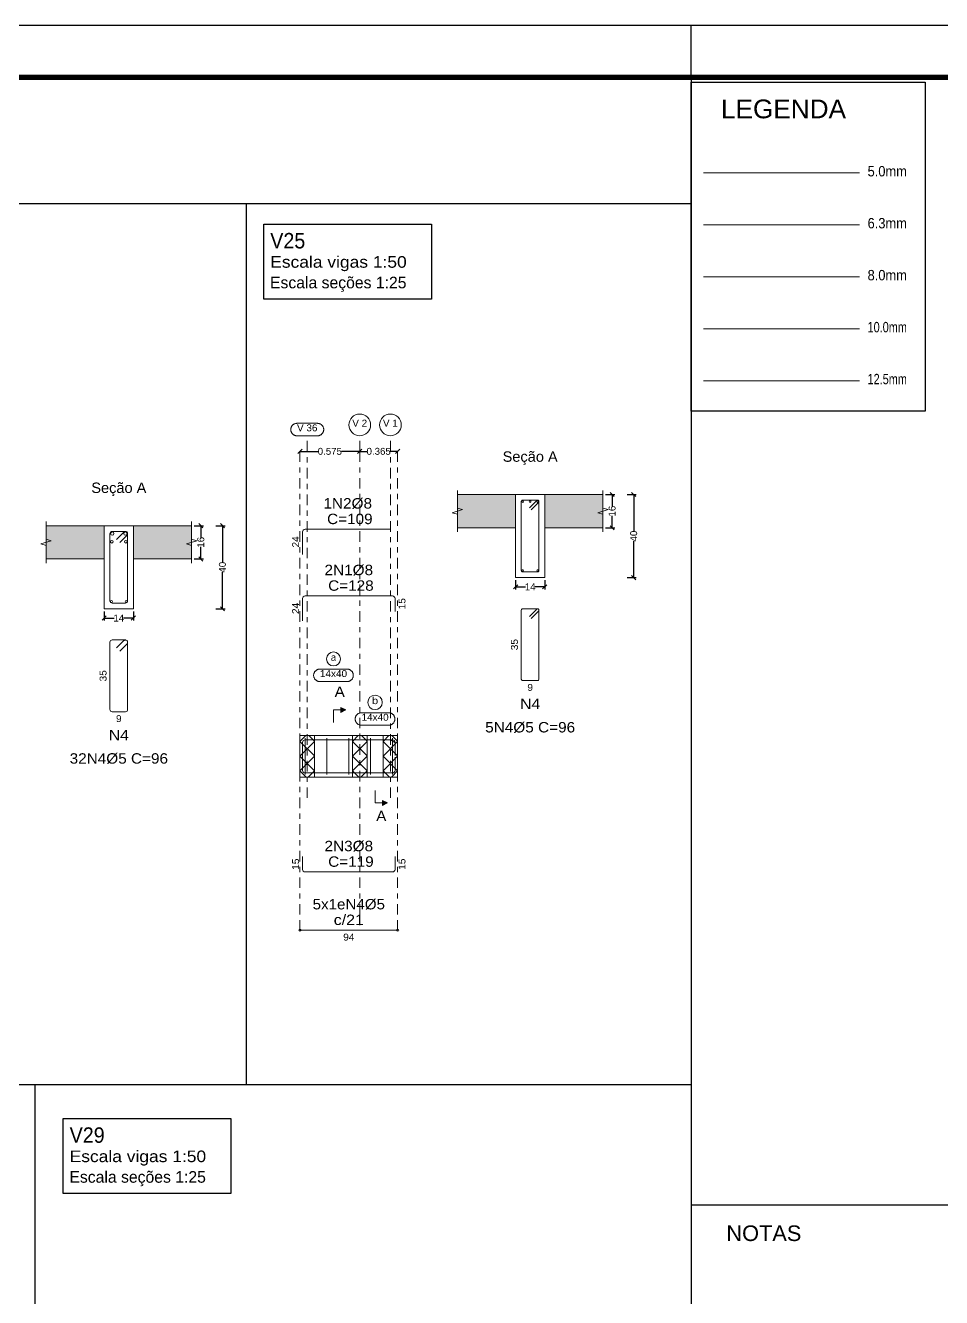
# Model space of a CAD drawing. Header units: centimetres. Extents: x 3194 to 3278, y -951 to -517.
# Drawn here: x 3247.11 to 3264.74, y -728.83 to -704.35 of the extents above; entities that cross this region are included whole.
import ezdxf
from ezdxf.enums import TextEntityAlignment as Align

# ---------------------------------------------------------------- set-up
doc = ezdxf.new("R2010")
doc.units = ezdxf.units.CM
doc.linetypes.add('CYPE_RAYAPUNTO', pattern=[0.4125, 0.2025, -0.105, 0, -0.105])
for name, color, linetype, lineweight in [('ARM_LONGITUDINAL_Ø10', 33, 'Continuous', 9), ('ARM_LONGITUDINAL_Ø12_5', 34, 'Continuous', 9), ('ARM_LONGITUDINAL_Ø16', 35, 'Continuous', 9), ('ARM_LONGITUDINAL_Ø6_3', 31, 'Continuous', 9), ('ARM_LONGITUDINAL_Ø8', 32, 'Continuous', 9), ('ARM_TRANSVERSAL_Ø5', 120, 'Continuous', 9), ('ELE_ARM_TRANS_TXT_EST', 7, 'Continuous', 9), ('ELE_CONT_NOS', 7, 'Continuous', 9), ('ELE_CONT_VIG_CONCRETO', 7, 'Continuous', 9), ('ELE_COT_COMPRIMENTO_PROJETADO', 8, 'Continuous', 0), ('ELE_COT_COT_ANCORAGENS', 8, 'Continuous', 0), ('ELE_COT_COT_EST', 8, 'Continuous', 0), ('ELE_COT_COT_LIN_APOIOS', 8, 'CYPE_RAYAPUNTO', 0), ('ELE_COT_TEXTOS_ESTRIBOS', 8, 'Continuous', 0), ('ELE_REF_COT_LIN_AUX_COTA', 8, 'CYPE_RAYAPUNTO', 9), ('ELE_REF_LINHAS_MARCAS_PLANTA', 8, 'Continuous', 9), ('ELE_REF_MARCAS_PLANTA', 8, 'Continuous', 9), ('ELE_REF_REF_ESCALA', 3, 'Continuous', 9), ('ELE_REF_REF_NOME', 8, 'Continuous', 9), ('ELE_REF_REF_REFERENCIA', 8, 'Continuous', 9), ('ELE_REF_TEXTO_REF_NOME', 8, 'Continuous', 9), ('ELE_REF_TEXTO_REF_REFERENCIA', 8, 'Continuous', 9), ('POR_ARM_LONG_ARM_TEXTOS', 7, 'Continuous', 9), ('POR_ARM_LONG_TXT_COMP', 7, 'Continuous', 9), ('SEC_CONT_LAJES_CORTE', 8, 'Continuous', 9), ('SEC_CONT_VIG_CONCRETO_CORTE', 7, 'Continuous', 9), ('SEC_COTAS_SEC_DIM_VIGA', 8, 'Continuous', 0), ('SEC_COTAS_TEXTOS_DETALHE_ESTRIBOS', 8, 'Continuous', 0), ('SEC_REF_TXT_NOMES', 2, 'Continuous', 9), ('SEC_REF_TXT_POSICOES_ARM_ESTRIBOS', 7, 'Continuous', 9)]:
    doc.layers.add(name, color=color, linetype=linetype, lineweight=lineweight)
for name, color, linetype in [('ARQ-FOLHA', 7, 'Continuous'), ('Camada 1', 7, 'Continuous'), ('COTA CYPE', 31, 'Continuous'), ('PDF_Text', 7, 'Continuous')]:
    doc.layers.add(name, color=color, linetype=linetype)
doc.styles.add('CYPETXT', font='arial.ttf', dxfattribs={"height": 0.2})
doc.styles.add('CYPETXT_0.2', font='arial.ttf', dxfattribs={"height": 0.133333})
doc.styles.add('PDF Arial', font='arial.ttf')
doc.styles.add('TQS_ARIAL', font='arial.ttf')
doc.dimstyles.new('cype_oblique', dxfattribs={"dimtxt": 0.18, "dimasz": 0.18, "dimexe": 0.05, "dimexo": 0.05, "dimgap": 0, "dimtad": 0, "dimdec": 4, "dimzin": 0, "dimdsep": 46, "dimtxsty": 'CYPETXT_0.2', "dimblk": 'OBLIQUE', "dimtsz": 0.04, "dimcen": 0.09, "dimadec": 0, "dimazin": 0, "dimtfac": 1, "dimtdec": 4, "dimtofl": 0, "dimtmove": 2, "dimatfit": 3, "dimfxl": 1, "dimtolj": 1, "dimtzin": 0, "dimarcsym": 0})

# ---------------------------------------------------------------- blocks, each defined once
blk = doc.blocks.new('*D1207')
at = {"layer": 'Defpoints', "color": 0, "transparency": 16777216}
for p in [(3248.628, -715.577), (3249.188, -715.577), (3249.188, -715.755)]:
    blk.add_point(p, dxfattribs=at)
at = {"layer": 'SEC_COTAS_SEC_DIM_VIGA', "color": 0, "lineweight": -2, "transparency": 16777216}
for p, q in [((3248.588, -715.795), (3248.668, -715.715)), ((3248.628, -715.627), (3248.628, -715.805)), ((3248.628, -715.755), (3248.82, -715.755)), ((3249.188, -715.755), (3248.997, -715.755)), ((3249.148, -715.795), (3249.228, -715.715)), ((3249.188, -715.627), (3249.188, -715.805))]:
    blk.add_line(p, q, dxfattribs=at)
at = {"layer": 'SEC_COTAS_SEC_DIM_VIGA', "color": 0, "transparency": 16777216, "insert": (3248.908, -715.755), "char_height": 0.1333, "attachment_point": 5, "style": 'CYPETXT_0.2'}
blk.add_mtext('\\A1;14', dxfattribs=at)
blk = doc.blocks.new('_OBLIQUE')
at = {"color": 0, "linetype": 'ByBlock'}
blk.add_line((-0.5, -0.5), (0.5, 0.5), dxfattribs=at)
blk = doc.blocks.new('*D1208')
at = {"layer": 'Defpoints', "color": 0, "transparency": 16777216}
for p in [(3250.308, -713.977), (3250.486, -713.977), (3250.308, -714.617)]:
    blk.add_point(p, dxfattribs=at)
at = {"layer": 'SEC_COTAS_SEC_DIM_VIGA', "color": 0, "lineweight": -2, "transparency": 16777216}
for p, q in [((3250.358, -713.977), (3250.536, -713.977)), ((3250.526, -714.017), (3250.446, -713.937)), ((3250.486, -713.977), (3250.486, -714.208)), ((3250.486, -714.617), (3250.486, -714.387)), ((3250.358, -714.617), (3250.536, -714.617)), ((3250.526, -714.657), (3250.446, -714.577))]:
    blk.add_line(p, q, dxfattribs=at)
at = {"layer": 'SEC_COTAS_SEC_DIM_VIGA', "color": 0, "transparency": 16777216, "insert": (3250.486, -714.297), "char_height": 0.1333, "attachment_point": 5, "rotation": 90, "style": 'CYPETXT_0.2'}
blk.add_mtext('\\A1;16', dxfattribs=at)
blk = doc.blocks.new('*D1209')
at = {"layer": 'Defpoints', "color": 0, "transparency": 16777216}
for p in [(3250.724, -713.977), (3250.902, -713.977), (3250.724, -715.577)]:
    blk.add_point(p, dxfattribs=at)
at = {"layer": 'SEC_COTAS_SEC_DIM_VIGA', "color": 0, "lineweight": -2, "transparency": 16777216}
for p, q in [((3250.774, -713.977), (3250.952, -713.977)), ((3250.942, -714.017), (3250.862, -713.937)), ((3250.902, -713.977), (3250.902, -714.679)), ((3250.902, -715.577), (3250.902, -714.875)), ((3250.774, -715.577), (3250.952, -715.577)), ((3250.942, -715.617), (3250.862, -715.537))]:
    blk.add_line(p, q, dxfattribs=at)
at = {"layer": 'SEC_COTAS_SEC_DIM_VIGA', "color": 0, "transparency": 16777216, "insert": (3250.902, -714.777), "char_height": 0.1333, "attachment_point": 5, "rotation": 90, "style": 'CYPETXT_0.2'}
blk.add_mtext('\\A1;40', dxfattribs=at)
blk = doc.blocks.new('*D1213')
at = {"layer": 'Defpoints', "color": 0, "transparency": 16777216}
for p in [(3256.544, -714.977), (3257.104, -714.977), (3257.104, -715.155)]:
    blk.add_point(p, dxfattribs=at)
at = {"layer": 'SEC_COTAS_SEC_DIM_VIGA', "color": 0, "lineweight": -2, "transparency": 16777216}
for p, q in [((3256.504, -715.195), (3256.584, -715.115)), ((3256.544, -715.027), (3256.544, -715.205)), ((3257.064, -715.195), (3257.144, -715.115)), ((3257.104, -715.027), (3257.104, -715.205)), ((3256.544, -715.155), (3256.735, -715.155)), ((3257.104, -715.155), (3256.913, -715.155))]:
    blk.add_line(p, q, dxfattribs=at)
at = {"layer": 'SEC_COTAS_SEC_DIM_VIGA', "color": 0, "transparency": 16777216, "insert": (3256.824, -715.155), "char_height": 0.1333, "attachment_point": 5, "style": 'CYPETXT_0.2'}
blk.add_mtext('\\A1;14', dxfattribs=at)
blk = doc.blocks.new('*D1214')
at = {"layer": 'Defpoints', "color": 0, "transparency": 16777216}
for p in [(3258.224, -713.377), (3258.401, -713.377), (3258.224, -714.017)]:
    blk.add_point(p, dxfattribs=at)
at = {"layer": 'SEC_COTAS_SEC_DIM_VIGA', "color": 0, "lineweight": -2, "transparency": 16777216}
for p, q in [((3258.274, -713.377), (3258.451, -713.377)), ((3258.441, -713.417), (3258.361, -713.337)), ((3258.401, -713.377), (3258.401, -713.608)), ((3258.401, -714.017), (3258.401, -713.786)), ((3258.274, -714.017), (3258.451, -714.017)), ((3258.441, -714.057), (3258.361, -713.977))]:
    blk.add_line(p, q, dxfattribs=at)
at = {"layer": 'SEC_COTAS_SEC_DIM_VIGA', "color": 0, "transparency": 16777216, "insert": (3258.401, -713.697), "char_height": 0.1333, "attachment_point": 5, "rotation": 90, "style": 'CYPETXT_0.2'}
blk.add_mtext('\\A1;16', dxfattribs=at)
blk = doc.blocks.new('*D1215')
at = {"layer": 'Defpoints', "color": 0, "transparency": 16777216}
for p in [(3258.64, -713.377), (3258.817, -713.377), (3258.64, -714.977)]:
    blk.add_point(p, dxfattribs=at)
at = {"layer": 'SEC_COTAS_SEC_DIM_VIGA', "color": 0, "lineweight": -2, "transparency": 16777216}
for p, q in [((3258.69, -713.377), (3258.867, -713.377)), ((3258.857, -713.417), (3258.777, -713.337)), ((3258.817, -713.377), (3258.817, -714.079)), ((3258.817, -714.977), (3258.817, -714.275)), ((3258.69, -714.977), (3258.867, -714.977)), ((3258.857, -715.017), (3258.777, -714.937))]:
    blk.add_line(p, q, dxfattribs=at)
at = {"layer": 'SEC_COTAS_SEC_DIM_VIGA', "color": 0, "transparency": 16777216, "insert": (3258.817, -714.177), "char_height": 0.1333, "attachment_point": 5, "rotation": 90, "style": 'CYPETXT_0.2'}
blk.add_mtext('\\A1;40', dxfattribs=at)
blk = doc.blocks.new('*D1216')
at = {"layer": 'Defpoints', "color": 0, "transparency": 16777216}
for p in [(3252.394, -712.547), (3252.394, -712.547), (3253.544, -712.547)]:
    blk.add_point(p, dxfattribs=at)
at = {"layer": 'ELE_COT_COMPRIMENTO_PROJETADO', "color": 0, "lineweight": -2, "transparency": 16777216}
for p, q in [((3252.354, -712.587), (3252.434, -712.507)), ((3252.394, -712.547), (3252.744, -712.547)), ((3253.544, -712.547), (3253.195, -712.547)), ((3253.504, -712.587), (3253.584, -712.507))]:
    blk.add_line(p, q, dxfattribs=at)
at = {"layer": 'ELE_COT_COMPRIMENTO_PROJETADO', "color": 0, "transparency": 16777216, "insert": (3252.969, -712.547), "char_height": 0.1333, "attachment_point": 5, "style": 'CYPETXT_0.2'}
blk.add_mtext('\\A1;0.575', dxfattribs=at)
blk = doc.blocks.new('*D1217')
at = {"layer": 'Defpoints', "color": 0, "transparency": 16777216}
for p in [(3253.544, -712.547), (3253.544, -712.547), (3254.274, -712.547)]:
    blk.add_point(p, dxfattribs=at)
at = {"layer": 'ELE_COT_COMPRIMENTO_PROJETADO', "color": 0, "lineweight": -2, "transparency": 16777216}
for p, q in [((3253.504, -712.587), (3253.584, -712.507)), ((3253.544, -712.547), (3253.684, -712.547)), ((3254.274, -712.547), (3254.135, -712.547)), ((3254.234, -712.587), (3254.314, -712.507))]:
    blk.add_line(p, q, dxfattribs=at)
at = {"layer": 'ELE_COT_COMPRIMENTO_PROJETADO', "color": 0, "transparency": 16777216, "insert": (3253.909, -712.547), "char_height": 0.1333, "attachment_point": 5, "style": 'CYPETXT_0.2'}
blk.add_mtext('\\A1;0.365', dxfattribs=at)
blk = doc.blocks.new('FOLHA A1')
at = {"layer": 'ARQ-FOLHA'}
for p, q in [((841, 0), (0, 0)), ((656, -10), (656, 0))]:
    blk.add_line(p, q, dxfattribs=at)
at = {"layer": 'ARQ-FOLHA', "const_width": 1}
blk.add_lwpolyline([(25, -10), (25, -584), (831, -584), (831, -10), (25, -10)], dxfattribs=at)

msp = doc.modelspace()

# ---------------------------------------------------------------- hatches: boundary and pattern name
at = {"layer": 'ELE_REF_LINHAS_MARCAS_PLANTA'}
for points in [[(3253.18318, -717.57047), (3253.18318, -717.47447), (3253.27918, -717.52247)], [(3253.98318, -719.26447), (3253.98318, -719.36047), (3254.07918, -719.31247)]]:
    msp.add_hatch(color=256, dxfattribs=at).paths.add_polyline_path(points)
at = {"layer": 'SEC_CONT_LAJES_CORTE', "true_color": 0xdad7d3}
for points in [[(3255.42409, -713.3773), (3256.54409, -713.3773), (3256.54409, -714.0173), (3255.42409, -714.0173)], [(3258.22409, -713.3773), (3257.10409, -713.3773), (3257.10409, -714.0173), (3258.22409, -714.0173)], [(3247.50846, -713.97738), (3248.62846, -713.97738), (3248.62846, -714.61738), (3247.50846, -714.61738)], [(3250.30846, -713.97738), (3249.18846, -713.97738), (3249.18846, -714.61738), (3250.30846, -714.61738)]]:
    msp.add_hatch(color=254, dxfattribs=at).paths.add_polyline_path(points)

# ---------------------------------------------------------------- linework, layer by layer
for p, q in [((3259.9194, -705.34997), (3259.9194, -762.74997)), ((3196.8194, -707.7739), (3259.9194, -707.7739)), ((3251.36134, -707.7739), (3251.36134, -724.74074)), ((3259.9194, -724.74074), (3196.8194, -724.74074)), ((3247.29337, -724.74074), (3247.29337, -745.27835)), ((3259.9194, -727.05051), (3277.4194, -727.05051))]:
    msp.add_line(p, q)
msp.add_lwpolyline([(3259.9194, -705.44485), (3264.42772, -705.44485), (3264.42772, -711.77467), (3259.9194, -711.77467)], close=True)
at = {"layer": 'ARM_LONGITUDINAL_Ø10'}
msp.add_line((3260.15866, -710.18901), (3263.15866, -710.18901), dxfattribs=at)
for centre in [(3248.76846, -715.43738), (3249.04846, -715.43738)]:
    msp.add_circle(centre, 0.02, dxfattribs=at)
at = {"layer": 'ARM_LONGITUDINAL_Ø12_5'}
msp.add_line((3260.15866, -711.18901), (3263.15866, -711.18901), dxfattribs=at)
for centre in [(3248.77346, -714.28638), (3249.04346, -714.28638)]:
    msp.add_circle(centre, 0.025, dxfattribs=at)
at = {"layer": 'ARM_LONGITUDINAL_Ø16'}
for centre in [(3248.78046, -714.12938), (3249.03646, -714.12938)]:
    msp.add_circle(centre, 0.032, dxfattribs=at)
at = {"layer": 'ARM_LONGITUDINAL_Ø6_3'}
msp.add_line((3260.15866, -708.18901), (3263.15866, -708.18901), dxfattribs=at)
at = {"layer": 'ARM_LONGITUDINAL_Ø8'}
for p, q in [((3260.15866, -709.18901), (3263.15866, -709.18901)), ((3254.13409, -718.09947), (3254.22152, -718.14802))]:
    msp.add_line(p, q, dxfattribs=at)
for points in [[(3254.13409, -714.0473), (3252.49209, -714.0473), (3252.47373, -714.05095), (3252.45815, -714.06136), (3252.44775, -714.07693), (3252.44409, -714.0953), (3252.44409, -714.53038)], [(3254.22409, -715.62975), (3254.22409, -715.37775), (3254.22044, -715.35938), (3254.21004, -715.34381), (3254.19446, -715.3334), (3254.17609, -715.32975), (3252.49209, -715.32975), (3252.47373, -715.3334), (3252.45815, -715.34381), (3252.44775, -715.35938), (3252.44409, -715.37775), (3252.44409, -715.80958)], [(3254.22409, -718.39947), (3254.22409, -718.14747), (3254.22044, -718.1291), (3254.21004, -718.11353), (3254.19446, -718.10312), (3254.17609, -718.09947), (3252.49209, -718.09947), (3252.47373, -718.10312), (3252.45815, -718.11353), (3252.44775, -718.1291), (3252.44409, -718.14747), (3252.44409, -718.5793)], [(3254.13409, -718.09947), (3252.49209, -718.09947), (3252.47373, -718.10312), (3252.45815, -718.11353), (3252.44775, -718.1291), (3252.44409, -718.14747), (3252.44409, -718.58255)], [(3254.22409, -718.43547), (3254.22409, -718.68747), (3254.22044, -718.70584), (3254.21004, -718.72141), (3254.19446, -718.73182), (3254.17609, -718.73547), (3252.49209, -718.73547), (3252.47373, -718.73182), (3252.45815, -718.72141), (3252.44775, -718.70584), (3252.44409, -718.68747), (3252.44409, -718.43547)], [(3254.22409, -720.34208), (3254.22409, -720.59408), (3254.22044, -720.61245), (3254.21004, -720.62802), (3254.19446, -720.63842), (3254.17609, -720.64208), (3252.49209, -720.64208), (3252.47373, -720.63842), (3252.45815, -720.62802), (3252.44775, -720.61245), (3252.44409, -720.59408), (3252.44409, -720.34208)]]:
    msp.add_lwpolyline(points, dxfattribs=at)
for centre in [(3256.68009, -713.5133), (3256.82409, -713.5133), (3256.96809, -713.5133), (3256.68009, -714.8413), (3256.96809, -714.8413)]:
    msp.add_circle(centre, 0.016, dxfattribs=at)
at = {"layer": 'ARM_TRANSVERSAL_Ø5'}
for p, q in [((3260.15866, -707.18901), (3263.15866, -707.18901)), ((3252.49409, -718.06747), (3252.49409, -718.76747)), ((3252.91409, -718.06747), (3252.91409, -718.76747)), ((3253.33409, -718.06747), (3253.33409, -718.76747)), ((3253.75409, -718.06747), (3253.75409, -718.76747)), ((3254.17409, -718.06747), (3254.17409, -718.76747))]:
    msp.add_line(p, q, dxfattribs=at)
for points in [[(3256.84506, -713.6731), (3256.98648, -713.53168), (3256.98971, -713.52774), (3256.99211, -713.52325), (3256.99359, -713.51837), (3256.99409, -713.5133), (3256.99359, -713.50822), (3256.99211, -713.50335), (3256.98971, -713.49885), (3256.98648, -713.49491), (3256.98254, -713.49168), (3256.97804, -713.48928), (3256.97317, -713.4878), (3256.96809, -713.4873), (3256.68009, -713.4873), (3256.67014, -713.48928), (3256.66171, -713.49491), (3256.65607, -713.50335), (3256.65409, -713.5133), (3256.65409, -714.8413), (3256.65607, -714.85125), (3256.66171, -714.85968), (3256.67014, -714.86532), (3256.68009, -714.8673), (3256.96809, -714.8673), (3256.97804, -714.86532), (3256.98648, -714.85968), (3256.99211, -714.85125), (3256.99409, -714.8413), (3256.99409, -713.5133), (3256.99359, -713.50822), (3256.99211, -713.50335), (3256.98971, -713.49885), (3256.98648, -713.49491), (3256.98254, -713.49168), (3256.97804, -713.48928), (3256.97317, -713.4878), (3256.96809, -713.4873), (3256.96302, -713.4878), (3256.95814, -713.48928), (3256.95365, -713.49168), (3256.94971, -713.49491), (3256.80829, -713.63633)], [(3248.92474, -714.30049), (3249.06616, -714.15907), (3249.07138, -714.15271), (3249.07526, -714.14545), (3249.07765, -714.13757), (3249.07846, -714.12938), (3249.07765, -714.12118), (3249.07526, -714.1133), (3249.07138, -714.10604), (3249.06616, -714.09968), (3249.05979, -714.09445), (3249.05253, -714.09057), (3249.04465, -714.08818), (3249.03646, -714.08738), (3248.78046, -714.08738), (3248.76439, -714.09057), (3248.75076, -714.09968), (3248.74166, -714.1133), (3248.73846, -714.12938), (3248.73846, -715.42538), (3248.74166, -715.44145), (3248.75076, -715.45507), (3248.76439, -715.46418), (3248.78046, -715.46738), (3249.03646, -715.46738), (3249.05253, -715.46418), (3249.06616, -715.45507), (3249.07526, -715.44145), (3249.07846, -715.42538), (3249.07846, -714.12938), (3249.07765, -714.12118), (3249.07526, -714.1133), (3249.07138, -714.10604), (3249.06616, -714.09968), (3249.05979, -714.09445), (3249.05253, -714.09057), (3249.04465, -714.08818), (3249.03646, -714.08738), (3249.02989, -714.08789), (3249.02348, -714.08943), (3249.01739, -714.09195), (3249.01177, -714.0954), (3249.00676, -714.09968), (3248.86534, -714.2411)], [(3256.84506, -715.76244), (3256.98648, -715.62101), (3256.98971, -715.61707), (3256.99211, -715.61258), (3256.99359, -715.6077), (3256.99409, -715.60263), (3256.99359, -715.59756), (3256.99211, -715.59268), (3256.98971, -715.58818), (3256.98648, -715.58425), (3256.98254, -715.58101), (3256.97804, -715.57861), (3256.97317, -715.57713), (3256.96809, -715.57663), (3256.68009, -715.57663), (3256.67014, -715.57861), (3256.66171, -715.58425), (3256.65607, -715.59268), (3256.65409, -715.60263), (3256.65409, -716.93063), (3256.65607, -716.94058), (3256.66171, -716.94901), (3256.67014, -716.95465), (3256.68009, -716.95663), (3256.96809, -716.95663), (3256.97804, -716.95465), (3256.98648, -716.94901), (3256.99211, -716.94058), (3256.99409, -716.93063), (3256.99409, -715.60263), (3256.99359, -715.59756), (3256.99211, -715.59268), (3256.98971, -715.58818), (3256.98648, -715.58425), (3256.98254, -715.58101), (3256.97804, -715.57861), (3256.97317, -715.57713), (3256.96809, -715.57663), (3256.96302, -715.57713), (3256.95814, -715.57861), (3256.95365, -715.58101), (3256.94971, -715.58425), (3256.80829, -715.72567)], [(3248.92474, -716.38983), (3249.06616, -716.24841), (3249.07138, -716.24204), (3249.07526, -716.23478), (3249.07765, -716.2269), (3249.07846, -716.21871), (3249.07765, -716.21051), (3249.07526, -716.20264), (3249.07138, -716.19537), (3249.06616, -716.18901), (3249.05979, -716.18379), (3249.05253, -716.17991), (3249.04465, -716.17752), (3249.03646, -716.17671), (3248.78046, -716.17671), (3248.76439, -716.17991), (3248.75076, -716.18901), (3248.74166, -716.20264), (3248.73846, -716.21871), (3248.73846, -717.51471), (3248.74166, -717.53078), (3248.75076, -717.54441), (3248.76439, -717.55351), (3248.78046, -717.55671), (3249.03646, -717.55671), (3249.05253, -717.55351), (3249.06616, -717.54441), (3249.07526, -717.53078), (3249.07846, -717.51471), (3249.07846, -716.21871), (3249.07765, -716.21051), (3249.07526, -716.20264), (3249.07138, -716.19537), (3249.06616, -716.18901), (3249.05979, -716.18379), (3249.05253, -716.17991), (3249.04465, -716.17752), (3249.03646, -716.17671), (3249.02989, -716.17723), (3249.02348, -716.17876), (3249.01739, -716.18129), (3249.01177, -716.18473), (3249.00676, -716.18901), (3248.86534, -716.33043)]]:
    msp.add_lwpolyline(points, dxfattribs=at)
at = {"layer": 'COTA CYPE'}
for points in [[(3251.69713, -708.1745), (3254.92353, -708.1745), (3254.92353, -709.61797), (3251.69713, -709.61797)], [(3247.83694, -725.38755), (3251.06334, -725.38755), (3251.06334, -726.83102), (3247.83694, -726.83102)]]:
    msp.add_lwpolyline(points, close=True, dxfattribs=at)
at = {"layer": 'ELE_CONT_NOS'}
for p, q in [((3252.39409, -718.01747), (3252.39409, -718.81747)), ((3253.40428, -718.01747), (3253.40428, -718.01747)), ((3253.68428, -718.01747), (3253.68428, -718.01747)), ((3254.27409, -718.01747), (3254.27409, -718.81747)), ((3253.40428, -718.81747), (3253.40428, -718.81747)), ((3253.68428, -718.81747), (3253.68428, -718.81747))]:
    msp.add_line(p, q, dxfattribs=at)
at = {"layer": 'ELE_CONT_NOS', "lineweight": 0}
for p, q in [((3252.39409, -718.12924), (3252.50587, -718.01747)), ((3252.67409, -718.1264), (3252.56516, -718.01747)), ((3253.40428, -718.12924), (3253.51605, -718.01747)), ((3253.68428, -718.1264), (3253.57534, -718.01747)), ((3253.99409, -718.12924), (3254.10587, -718.01747)), ((3254.27409, -718.1264), (3254.16516, -718.01747)), ((3252.67409, -718.40924), (3252.39409, -718.12924)), ((3252.39409, -718.41209), (3252.67409, -718.13209)), ((3253.68428, -718.40924), (3253.40428, -718.12924)), ((3253.40428, -718.41209), (3253.68428, -718.13209)), ((3254.27409, -718.40924), (3253.99409, -718.12924)), ((3253.99409, -718.41209), (3254.27409, -718.13209)), ((3252.67409, -718.69209), (3252.39409, -718.41209)), ((3252.39409, -718.69493), (3252.67409, -718.41493)), ((3253.68428, -718.69209), (3253.40428, -718.41209)), ((3253.40428, -718.69493), (3253.68428, -718.41493)), ((3254.27409, -718.69209), (3253.99409, -718.41209)), ((3253.99409, -718.69493), (3254.27409, -718.41493)), ((3252.51663, -718.81747), (3252.39409, -718.69493)), ((3252.5544, -718.81747), (3252.67409, -718.69777)), ((3253.52682, -718.81747), (3253.40428, -718.69493)), ((3253.56458, -718.81747), (3253.68428, -718.69777)), ((3254.11663, -718.81747), (3253.99409, -718.69493)), ((3254.1544, -718.81747), (3254.27409, -718.69777))]:
    msp.add_line(p, q, dxfattribs=at)
at = {"layer": 'ELE_CONT_NOS'}
for points in [[(3252.39409, -718.01747), (3252.67409, -718.01747)], [(3253.40428, -718.01747), (3253.68428, -718.01747)], [(3253.99409, -718.01747), (3254.27409, -718.01747)], [(3252.39409, -718.81747), (3252.67409, -718.81747)], [(3253.40428, -718.81747), (3253.68428, -718.81747)], [(3253.99409, -718.81747), (3254.27409, -718.81747)]]:
    msp.add_lwpolyline(points, dxfattribs=at)
at = {"layer": 'ELE_CONT_NOS', "lineweight": 0}
for points in [[(3252.39409, -718.01747), (3252.39409, -718.81747), (3252.67409, -718.81747), (3252.67409, -718.01747), (3252.39409, -718.01747)], [(3253.40428, -718.01747), (3253.40428, -718.81747), (3253.68428, -718.81747), (3253.68428, -718.01747), (3253.40428, -718.01747)], [(3253.99409, -718.01747), (3253.99409, -718.81747), (3254.27409, -718.81747), (3254.27409, -718.01747), (3253.99409, -718.01747)]]:
    msp.add_lwpolyline(points, close=True, dxfattribs=at)
at = {"layer": 'ELE_CONT_VIG_CONCRETO'}
for p, q in [((3252.67409, -718.01747), (3253.40428, -718.01747)), ((3253.68428, -718.01747), (3253.99409, -718.01747)), ((3252.67409, -718.81747), (3253.40428, -718.81747)), ((3253.68428, -718.81747), (3253.99409, -718.81747))]:
    msp.add_line(p, q, dxfattribs=at)
at = {"layer": 'ELE_COT_COT_EST'}
msp.add_line((3252.39409, -721.76208), (3252.39409, -721.66208), dxfattribs=at)
msp.add_lwpolyline([(3252.39409, -721.76208), (3254.27409, -721.76208), (3254.27409, -721.66208)], dxfattribs=at)
for centre in [(3252.39409, -721.76208), (3254.27409, -721.76208)]:
    msp.add_circle(centre, 0.02, dxfattribs=at)
at = {"layer": 'ELE_COT_COT_LIN_APOIOS'}
for p, q in [((3252.39409, -712.5473), (3252.39409, -721.76208)), ((3253.54428, -712.5473), (3253.54428, -721.76208)), ((3254.27409, -712.5473), (3254.27409, -721.76208))]:
    msp.add_line(p, q, dxfattribs=at)
at = {"layer": 'ELE_REF_COT_LIN_AUX_COTA'}
for p, q in [((3252.53409, -712.5473), (3252.53409, -712.2473)), ((3253.54428, -712.5473), (3253.54428, -712.2473)), ((3254.13409, -712.5473), (3254.13409, -712.2473)), ((3252.53409, -719.21747), (3252.53409, -712.5473)), ((3254.13409, -719.21747), (3254.13409, -712.5473))]:
    msp.add_line(p, q, dxfattribs=at)
at = {"layer": 'ELE_REF_LINHAS_MARCAS_PLANTA'}
for p, q in [((3253.03918, -717.52247), (3253.03918, -717.76247)), ((3253.03918, -717.52247), (3253.18318, -717.52247)), ((3253.83918, -719.31247), (3253.83918, -719.07247)), ((3253.83918, -719.31247), (3253.98318, -719.31247))]:
    msp.add_line(p, q, dxfattribs=at)
for points in [[(3253.18318, -717.57047), (3253.18318, -717.47447), (3253.27918, -717.52247)], [(3253.98318, -719.26447), (3253.98318, -719.36047), (3254.07918, -719.31247)]]:
    msp.add_lwpolyline(points, close=True, dxfattribs=at)
at = {"layer": 'ELE_REF_REF_NOME'}
for points in [[(3253.30118, -716.73747), (3253.3092, -716.73774), (3253.31718, -716.73854), (3253.32509, -716.73987), (3253.33289, -716.74173), (3253.34055, -716.74411), (3253.34803, -716.74699), (3253.35531, -716.75037), (3253.36234, -716.75422), (3253.3691, -716.75854), (3253.37555, -716.76329), (3253.38168, -716.76847), (3253.38744, -716.77405), (3253.39282, -716.77999), (3253.39779, -716.78629), (3253.40233, -716.7929), (3253.40642, -716.7998), (3253.41004, -716.80696), (3253.41317, -716.81434), (3253.4158, -716.82192), (3253.41792, -716.82965), (3253.41951, -716.83751), (3253.42058, -716.84546), (3253.42112, -716.85346), (3253.42112, -716.86148), (3253.42058, -716.86948), (3253.41951, -716.87743), (3253.41792, -716.88529), (3253.4158, -716.89302), (3253.41317, -716.9006), (3253.41004, -716.90798), (3253.40642, -716.91514), (3253.40233, -716.92204), (3253.39779, -716.92865), (3253.39282, -716.93495), (3253.38744, -716.94089), (3253.38168, -716.94647), (3253.37555, -716.95165), (3253.3691, -716.9564), (3253.36234, -716.96072), (3253.35531, -716.96457), (3253.34803, -716.96795), (3253.34055, -716.97083), (3253.33289, -716.97321), (3253.32509, -716.97507), (3253.31718, -716.9764), (3253.3092, -716.9772), (3253.30118, -716.97747), (3252.77718, -716.97747), (3252.76917, -716.9772), (3252.76119, -716.9764), (3252.75328, -716.97507), (3252.74548, -716.97321), (3252.73782, -716.97083), (3252.73034, -716.96795), (3252.72306, -716.96457), (3252.71603, -716.96072), (3252.70927, -716.9564), (3252.70281, -716.95165), (3252.69669, -716.94647), (3252.69093, -716.94089), (3252.68555, -716.93495), (3252.68058, -716.92865), (3252.67604, -716.92204), (3252.67195, -716.91514), (3252.66833, -716.90798), (3252.6652, -716.9006), (3252.66257, -716.89302), (3252.66045, -716.88529), (3252.65886, -716.87743), (3252.65779, -716.86948), (3252.65725, -716.86148), (3252.65725, -716.85346), (3252.65779, -716.84546), (3252.65886, -716.83751), (3252.66045, -716.82965), (3252.66257, -716.82192), (3252.6652, -716.81434), (3252.66833, -716.80696), (3252.67195, -716.7998), (3252.67604, -716.7929), (3252.68058, -716.78629), (3252.68555, -716.77999), (3252.69093, -716.77405), (3252.69669, -716.76847), (3252.70281, -716.76329), (3252.70927, -716.75854), (3252.71603, -716.75422), (3252.72306, -716.75037), (3252.73034, -716.74699), (3252.73782, -716.74411), (3252.74548, -716.74173), (3252.75328, -716.73987), (3252.76119, -716.73854), (3252.76917, -716.73774), (3252.77718, -716.73747), (3253.30118, -716.73747)], [(3254.10118, -717.57747), (3254.1092, -717.57774), (3254.11718, -717.57854), (3254.12509, -717.57987), (3254.13289, -717.58173), (3254.14055, -717.58411), (3254.14803, -717.58699), (3254.15531, -717.59037), (3254.16234, -717.59422), (3254.1691, -717.59854), (3254.17555, -717.60329), (3254.18168, -717.60847), (3254.18744, -717.61405), (3254.19282, -717.61999), (3254.19779, -717.62629), (3254.20233, -717.6329), (3254.20642, -717.6398), (3254.21004, -717.64696), (3254.21317, -717.65434), (3254.2158, -717.66192), (3254.21792, -717.66965), (3254.21951, -717.67751), (3254.22058, -717.68546), (3254.22112, -717.69346), (3254.22112, -717.70148), (3254.22058, -717.70948), (3254.21951, -717.71743), (3254.21792, -717.72529), (3254.2158, -717.73302), (3254.21317, -717.7406), (3254.21004, -717.74798), (3254.20642, -717.75514), (3254.20233, -717.76204), (3254.19779, -717.76865), (3254.19282, -717.77495), (3254.18744, -717.78089), (3254.18168, -717.78647), (3254.17555, -717.79165), (3254.1691, -717.7964), (3254.16234, -717.80072), (3254.15531, -717.80457), (3254.14803, -717.80795), (3254.14055, -717.81083), (3254.13289, -717.81321), (3254.12509, -717.81507), (3254.11718, -717.8164), (3254.1092, -717.8172), (3254.10118, -717.81747), (3253.57718, -717.81747), (3253.56917, -717.8172), (3253.56119, -717.8164), (3253.55328, -717.81507), (3253.54548, -717.81321), (3253.53782, -717.81083), (3253.53034, -717.80795), (3253.52306, -717.80457), (3253.51603, -717.80072), (3253.50927, -717.7964), (3253.50281, -717.79165), (3253.49669, -717.78647), (3253.49093, -717.78089), (3253.48555, -717.77495), (3253.48058, -717.76865), (3253.47604, -717.76204), (3253.47195, -717.75514), (3253.46833, -717.74798), (3253.4652, -717.7406), (3253.46257, -717.73302), (3253.46045, -717.72529), (3253.45886, -717.71743), (3253.45779, -717.70948), (3253.45725, -717.70148), (3253.45725, -717.69346), (3253.45779, -717.68546), (3253.45886, -717.67751), (3253.46045, -717.66965), (3253.46257, -717.66192), (3253.4652, -717.65434), (3253.46833, -717.64696), (3253.47195, -717.6398), (3253.47604, -717.6329), (3253.48058, -717.62629), (3253.48555, -717.61999), (3253.49093, -717.61405), (3253.49669, -717.60847), (3253.50281, -717.60329), (3253.50927, -717.59854), (3253.51603, -717.59422), (3253.52306, -717.59037), (3253.53034, -717.58699), (3253.53782, -717.58411), (3253.54548, -717.58173), (3253.55328, -717.57987), (3253.56119, -717.57854), (3253.56917, -717.57774), (3253.57718, -717.57747), (3254.10118, -717.57747)]]:
    msp.add_lwpolyline(points, close=True, dxfattribs=at)
for centre, radius in [((3253.03918, -716.54277), 0.13471), ((3253.83918, -717.37814), 0.13933)]:
    msp.add_circle(centre, radius, dxfattribs=at)
at = {"layer": 'ELE_REF_REF_REFERENCIA'}
msp.add_lwpolyline([(3252.73109, -712.0073), (3252.73911, -712.00756), (3252.74709, -712.00837), (3252.755, -712.0097), (3252.7628, -712.01156), (3252.77046, -712.01394), (3252.77794, -712.01682), (3252.78522, -712.02019), (3252.79225, -712.02405), (3252.79901, -712.02836), (3252.80546, -712.03312), (3252.81159, -712.0383), (3252.81735, -712.04387), (3252.82273, -712.04982), (3252.8277, -712.05611), (3252.83224, -712.06273), (3252.83633, -712.06963), (3252.83994, -712.07678), (3252.84308, -712.08417), (3252.84571, -712.09174), (3252.84783, -712.09948), (3252.84942, -712.10734), (3252.85049, -712.11528), (3252.85103, -712.12329), (3252.85103, -712.13131), (3252.85049, -712.13931), (3252.84942, -712.14726), (3252.84783, -712.15511), (3252.84571, -712.16285), (3252.84308, -712.17043), (3252.83994, -712.17781), (3252.83633, -712.18497), (3252.83224, -712.19187), (3252.8277, -712.19848), (3252.82273, -712.20477), (3252.81735, -712.21072), (3252.81159, -712.21629), (3252.80546, -712.22147), (3252.79901, -712.22623), (3252.79225, -712.23054), (3252.78522, -712.2344), (3252.77794, -712.23777), (3252.77046, -712.24066), (3252.7628, -712.24303), (3252.755, -712.24489), (3252.74709, -712.24623), (3252.73911, -712.24703), (3252.73109, -712.2473), (3252.33709, -712.2473), (3252.32908, -712.24703), (3252.3211, -712.24623), (3252.31319, -712.24489), (3252.30539, -712.24303), (3252.29773, -712.24066), (3252.29025, -712.23777), (3252.28297, -712.2344), (3252.27594, -712.23054), (3252.26918, -712.22623), (3252.26272, -712.22147), (3252.2566, -712.21629), (3252.25084, -712.21072), (3252.24546, -712.20477), (3252.24049, -712.19848), (3252.23595, -712.19187), (3252.23186, -712.18497), (3252.22824, -712.17781), (3252.22511, -712.17043), (3252.22248, -712.16285), (3252.22036, -712.15511), (3252.21877, -712.14726), (3252.2177, -712.13931), (3252.21716, -712.13131), (3252.21716, -712.12329), (3252.2177, -712.11528), (3252.21877, -712.10734), (3252.22036, -712.09948), (3252.22248, -712.09174), (3252.22511, -712.08417), (3252.22824, -712.07678), (3252.23186, -712.06963), (3252.23595, -712.06273), (3252.24049, -712.05611), (3252.24546, -712.04982), (3252.25084, -712.04387), (3252.2566, -712.0383), (3252.26272, -712.03312), (3252.26918, -712.02836), (3252.27594, -712.02405), (3252.28297, -712.02019), (3252.29025, -712.01682), (3252.29773, -712.01394), (3252.30539, -712.01156), (3252.31319, -712.0097), (3252.3211, -712.00837), (3252.32908, -712.00756), (3252.33709, -712.0073), (3252.73109, -712.0073)], close=True, dxfattribs=at)
for centre in [(3253.54428, -712.0379), (3254.13409, -712.0379)]:
    msp.add_circle(centre, 0.2094, dxfattribs=at)
at = {"layer": 'SEC_CONT_LAJES_CORTE'}
for points in [[(3255.42409, -713.2973), (3255.42409, -713.6373), (3255.52409, -713.6673), (3255.32409, -713.7273), (3255.42409, -713.7573), (3255.42409, -714.0973)], [(3255.42409, -713.3773), (3256.54409, -713.3773), (3256.54409, -714.0173), (3255.42409, -714.0173)], [(3258.22409, -713.3773), (3257.10409, -713.3773), (3257.10409, -714.0173), (3258.22409, -714.0173)], [(3258.22409, -713.2973), (3258.22409, -713.6373), (3258.32409, -713.6673), (3258.12409, -713.7273), (3258.22409, -713.7573), (3258.22409, -714.0973)], [(3247.50846, -713.89738), (3247.50846, -714.23738), (3247.60846, -714.26738), (3247.40846, -714.32738), (3247.50846, -714.35738), (3247.50846, -714.69738)], [(3250.30846, -713.89738), (3250.30846, -714.23738), (3250.40846, -714.26738), (3250.20846, -714.32738), (3250.30846, -714.35738), (3250.30846, -714.69738)], [(3247.50846, -713.97738), (3248.62846, -713.97738), (3248.62846, -714.61738), (3247.50846, -714.61738)], [(3250.30846, -713.97738), (3249.18846, -713.97738), (3249.18846, -714.61738), (3250.30846, -714.61738)]]:
    msp.add_lwpolyline(points, dxfattribs=at)
at = {"layer": 'SEC_CONT_LAJES_CORTE', "color": 254, "true_color": 0xdad7d3}
for points in [[(3255.42409, -713.3773), (3256.54409, -713.3773), (3256.54409, -714.0173), (3255.42409, -714.0173)], [(3258.22409, -713.3773), (3257.10409, -713.3773), (3257.10409, -714.0173), (3258.22409, -714.0173)], [(3247.50846, -713.97738), (3248.62846, -713.97738), (3248.62846, -714.61738), (3247.50846, -714.61738)], [(3250.30846, -713.97738), (3249.18846, -713.97738), (3249.18846, -714.61738), (3250.30846, -714.61738)]]:
    msp.add_lwpolyline(points, close=True, dxfattribs=at)
at = {"layer": 'SEC_CONT_VIG_CONCRETO_CORTE'}
for points in [[(3257.10409, -713.3773), (3256.54409, -713.3773), (3256.54409, -714.9773), (3257.10409, -714.9773), (3257.10409, -713.3773)], [(3249.18846, -713.97738), (3248.62846, -713.97738), (3248.62846, -715.57738), (3249.18846, -715.57738), (3249.18846, -713.97738)]]:
    msp.add_lwpolyline(points, close=True, dxfattribs=at)

# ---------------------------------------------------------------- block references
at = {"layer": 'ARQ-FOLHA', "xscale": 0.1, "yscale": 0.1, "zscale": 0.1}
msp.add_blockref('FOLHA A1', (3194.3194, -704.34997), dxfattribs=at)

# ---------------------------------------------------------------- texts
at = {"style": 'CYPETXT'}
for s, width, p, p2 in [('5.0mm', 0.885362, (3263.31749, -707.25555), (3264.07349, -707.25555)), ('6.3mm', 0.885362, (3263.31749, -708.25555), (3264.07349, -708.25555)), ('8.0mm', 0.885362, (3263.31749, -709.25555), (3264.07349, -709.25555)), ('10.0mm', 0.749051, (3263.31749, -710.25555), (3264.07349, -710.25555)), ('12.5mm', 0.749051, (3263.31749, -711.25555), (3264.07349, -711.25555))]:
    msp.add_text(s, height=0.2, dxfattribs=dict(at, width=width)).set_placement(p, p2, align=Align.FIT)
at = {"layer": 'Camada 1', "color": 0, "lineweight": 25, "style": 'TQS_ARIAL'}
msp.add_text('LEGENDA', height=0.360425, dxfattribs=at).set_placement((3260.4964, -706.13664))
at = {"layer": 'COTA CYPE', "style": 'CYPETXT', "width": 0.911221}
for s, p, p2 in [('V25', (3251.82253, -708.64127), (3252.49614, -708.64127)), ('V29', (3247.96235, -725.85432), (3248.63596, -725.85432))]:
    msp.add_text(s, height=0.297399, dxfattribs=at).set_placement(p, p2, align=Align.FIT)
at = {"layer": 'ELE_ARM_TRANS_TXT_EST', "style": 'CYPETXT'}
for s, width, p, p2 in [('5x1eN4%%c5', 1.042116, (3252.63809, -721.36208), (3254.03009, -721.36208)), ('c/21', 1.096376, (3253.04459, -721.66208), (3253.62359, -721.66208))]:
    msp.add_text(s, height=0.2, dxfattribs=dict(at, width=width)).set_placement(p, p2, align=Align.FIT)
at = {"layer": 'ELE_COT_COT_ANCORAGENS', "style": 'CYPETXT', "width": 1.042546}
for s, p, p2 in [('24', (3252.37743, -714.39684), (3252.37743, -714.18084)), ('24', (3252.37743, -715.67767), (3252.37743, -715.46167)), ('15', (3254.42409, -715.58775), (3254.42409, -715.37175)), ('15', (3252.37743, -720.60008), (3252.37743, -720.38408)), ('15', (3254.42409, -720.60008), (3254.42409, -720.38408))]:
    msp.add_text(s, height=0.133333, rotation=90, dxfattribs=at).set_placement(p, p2, align=Align.FIT)
at = {"layer": 'ELE_COT_TEXTOS_ESTRIBOS', "style": 'CYPETXT', "width": 1.042546}
msp.add_text('94', height=0.133333, dxfattribs=at).set_placement((3253.22609, -721.96208), (3253.44209, -721.96208), align=Align.FIT)
at = {"layer": 'ELE_REF_MARCAS_PLANTA', "style": 'CYPETXT', "width": 1.044083}
for p, p2 in [((3253.06168, -717.27247), (3253.25668, -717.27247)), ((3253.86168, -719.66247), (3254.05668, -719.66247))]:
    msp.add_text('A', height=0.2, dxfattribs=at).set_placement(p, p2, align=Align.FIT)
at = {"layer": 'ELE_REF_REF_ESCALA', "style": 'CYPETXT'}
for s, width, p, p2 in [('Escala vigas 1:50', 1.075389, (3251.82253, -709.01302), (3254.44894, -709.01302)), ('Escala seções 1:25', 0.971968, (3251.81766, -709.40913), (3254.44407, -709.40913)), ('Escala vigas 1:50', 1.075389, (3247.96235, -726.22607), (3250.58875, -726.22607)), ('Escala seções 1:25', 0.971968, (3247.95747, -726.62218), (3250.58388, -726.62218))]:
    msp.add_text(s, height=0.2230494, dxfattribs=dict(at, width=width)).set_placement(p, p2, align=Align.FIT)
at = {"layer": 'ELE_REF_TEXTO_REF_NOME', "style": 'CYPETXT'}
for s, height, width, p, p2 in [('a', 0.13333, 0.984627, (3252.98818, -716.5761), (3253.09018, -716.5761)), ('14x40', 0.133333, 1.032505, (3252.77718, -716.8908), (3253.30118, -716.8908)), ('b', 0.13333, 1.139078, (3253.78018, -717.41147), (3253.89818, -717.41147)), ('14x40', 0.133333, 1.032505, (3253.57718, -717.7308), (3254.10118, -717.7308))]:
    msp.add_text(s, height=height, dxfattribs=dict(at, width=width)).set_placement(p, p2, align=Align.FIT)
at = {"layer": 'ELE_REF_TEXTO_REF_REFERENCIA', "style": 'CYPETXT'}
for s, width, p, p2 in [('V 2', 1.022957, (3253.40128, -712.07123), (3253.68728, -712.07123)), ('V 1', 1.022957, (3253.99109, -712.07123), (3254.27709, -712.07123)), ('V 36', 1.028253, (3252.33709, -712.16063), (3252.73109, -712.16063))]:
    msp.add_text(s, height=0.133333, dxfattribs=dict(at, width=width)).set_placement(p, p2, align=Align.FIT)
at = {"layer": 'PDF_Text', "insert": (3260.59984, -727.7485), "char_height": 0.299999, "attachment_point": 7, "style": 'PDF Arial'}
msp.add_mtext('NOTAS', dxfattribs=at)
at = {"layer": 'POR_ARM_LONG_ARM_TEXTOS', "style": 'CYPETXT', "width": 1.057309}
for s, p, p2 in [('1N2%%c8', (3252.84509, -713.6473), (3253.78109, -713.6473)), ('2N1%%c8', (3252.86609, -714.92975), (3253.80209, -714.92975)), ('2N3%%c8', (3252.86609, -720.24208), (3253.80209, -720.24208))]:
    msp.add_text(s, height=0.2, dxfattribs=at).set_placement(p, p2, align=Align.FIT)
at = {"layer": 'POR_ARM_LONG_TXT_COMP', "style": 'CYPETXT', "width": 1.053117}
for s, p, p2 in [(' C=109', (3252.83459, -713.9473), (3253.79159, -713.9473)), (' C=128', (3252.85559, -715.22975), (3253.81259, -715.22975)), (' C=119', (3252.85559, -720.54208), (3253.81259, -720.54208))]:
    msp.add_text(s, height=0.2, dxfattribs=at).set_placement(p, p2, align=Align.FIT)
at = {"layer": 'SEC_COTAS_TEXTOS_DETALHE_ESTRIBOS', "style": 'CYPETXT', "width": 1.042546}
for p, p2 in [((3256.58743, -716.37463), (3256.58743, -716.15863)), ((3248.67179, -716.97471), (3248.67179, -716.75871))]:
    msp.add_text('35', height=0.133333, rotation=90, dxfattribs=at).set_placement(p, p2, align=Align.FIT)
for p, p2 in [((3256.77009, -717.15663), (3256.87809, -717.15663)), ((3248.85446, -717.75671), (3248.96246, -717.75671))]:
    msp.add_text('9', height=0.13333, dxfattribs=at).set_placement(p, p2, align=Align.FIT)
at = {"layer": 'SEC_REF_TXT_NOMES', "style": 'CYPETXT', "width": 1.002256}
for p, p2 in [((3256.29459, -712.7473), (3257.35359, -712.7473)), ((3248.37896, -713.34738), (3249.43796, -713.34738))]:
    msp.add_text('Seção A', height=0.2, dxfattribs=at).set_placement(p, p2, align=Align.FIT)
at = {"layer": 'SEC_REF_TXT_POSICOES_ARM_ESTRIBOS', "style": 'CYPETXT'}
for s, width, p, p2 in [('N4', 1.083541, (3256.63059, -717.50663), (3257.01759, -717.50663)), ('5N4%%c5 C=96', 1.056384, (3255.95859, -717.95663), (3257.68959, -717.95663)), ('N4', 1.083541, (3248.71496, -718.10671), (3249.10196, -718.10671)), ('32N4%%c5 C=96', 1.055186, (3247.96196, -718.55671), (3249.85496, -718.55671))]:
    msp.add_text(s, height=0.2, dxfattribs=dict(at, width=width)).set_placement(p, p2, align=Align.FIT)

# ---------------------------------------------------------------- dimensions: what is measured, and where the dimension line sits
at = {"layer": 'ELE_COT_COMPRIMENTO_PROJETADO'}
for p1, p2, text, picture, middle in [((3253.54428, -712.5473), (3252.39409, -712.5473), '0.575', '*D1216', (3252.96918, -712.5473)), ((3254.27409, -712.5473), (3253.54428, -712.5473), '0.365', '*D1217', (3253.90918, -712.5473))]:
    dim = msp.add_aligned_dim(p1=p1, p2=p2, distance=0, text=text, dimstyle='cype_oblique', override={"dimexe": 0, "dimexo": 0}, dxfattribs=at)
    dim.commit()
    dim.dimension.update_dxf_attribs({"geometry": picture, "text_midpoint": middle})
at = {"layer": 'SEC_COTAS_SEC_DIM_VIGA'}
for p1, p2, text, picture, middle in [((3258.22409, -714.0173), (3258.22409, -713.3773), '16', '*D1214', (3258.40143, -713.6973)), ((3258.64009, -714.9773), (3258.64009, -713.3773), '40', '*D1215', (3258.81743, -714.1773)), ((3250.30846, -714.61738), (3250.30846, -713.97738), '16', '*D1208', (3250.48579, -714.29738)), ((3250.72446, -715.57738), (3250.72446, -713.97738), '40', '*D1209', (3250.90179, -714.77738)), ((3256.54409, -714.9773), (3257.10409, -714.9773), '14', '*D1213', (3256.82409, -715.15463)), ((3248.62846, -715.57738), (3249.18846, -715.57738), '14', '*D1207', (3248.90846, -715.75471))]:
    dim = msp.add_aligned_dim(p1=p1, p2=p2, distance=-0.17733, text=text, dimstyle='cype_oblique', dxfattribs=at)
    dim.commit()
    dim.dimension.update_dxf_attribs({"geometry": picture, "text_midpoint": middle})

doc.saveas('drawing.dxf')
